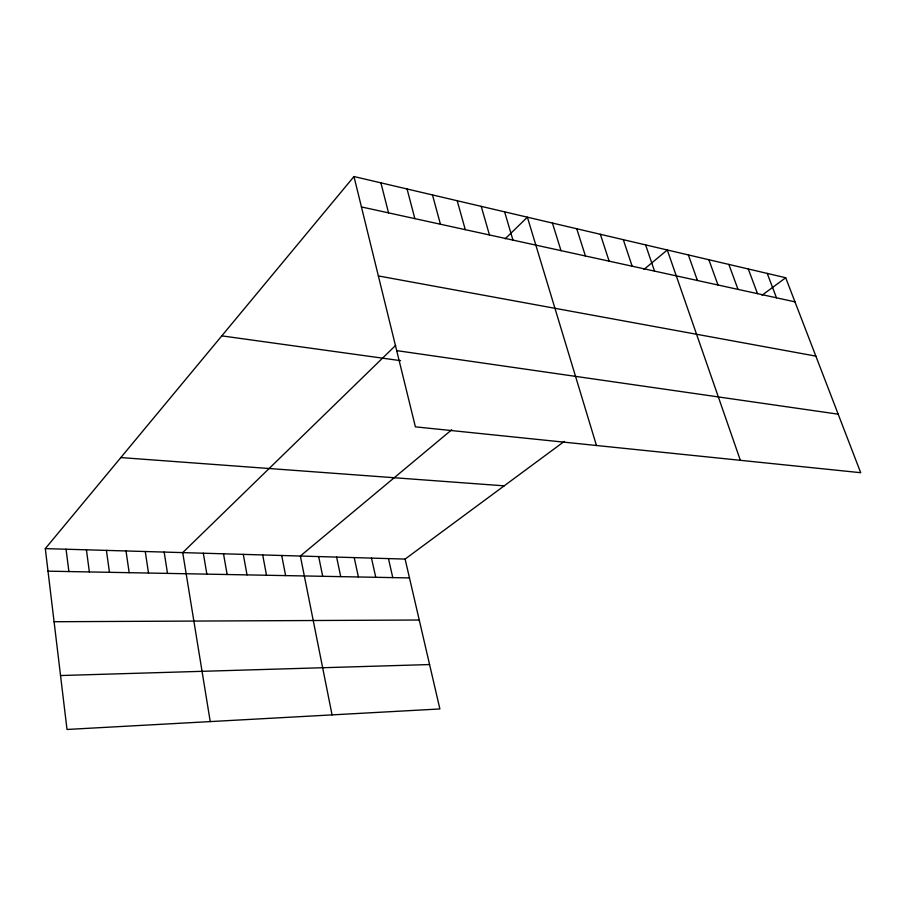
<?xml version="1.0" encoding="UTF-8"?>
<svg xmlns="http://www.w3.org/2000/svg" width="906" height="906" viewBox="0 0 906 906"><rect width="100%" height="100%" fill="white"/><g stroke="black" fill="none" stroke-linecap="round" stroke-linejoin="round"><path stroke-width="1.36" d="M564.302 441.403L405.107 559.081L439.886 708.956L67.01 729.466L45.3 548.617L353.974 176.534L785.695 277.746L860.7 472.705L415.401 426.851L353.974 176.534M395.65 345.39L182.718 552.615L210.237 721.595M505.174 238.81L527.383 217.191L596.454 445.492M451.754 429.761L300.362 556.035L332.06 714.891M643.985 269.422L667.28 249.988L740.361 460.316M762.048 295.231L785.695 277.746M60.532 675.536L429.58 664.551M54.077 621.731L419.252 620.021M48.007 571.165L409.478 577.926M45.3 548.617L405.107 559.081M120.826 457.575L504.189 485.843M221.789 335.866L400.565 360.667M396.692 350.622L838.186 414.178M378.368 275.934L815.853 356.126M361.426 206.93L794.97 301.857M767.235 273.419L776.476 297.814M748.299 268.98L757.495 293.657M728.854 264.427L738.016 289.388M708.877 259.739L717.994 285.005M688.367 254.926L697.416 280.498M645.604 244.903L654.528 271.109M623.305 239.682L632.15 266.205M600.372 234.303L609.126 261.166M576.748 228.765L585.423 255.979M552.434 223.057L561.007 250.634M504.619 211.857L512.966 240.113M481.233 206.364L489.455 234.96M457.202 200.736L465.288 229.671M432.479 194.937L440.441 224.235M407.066 188.98L414.857 218.629M380.905 182.842L388.538 212.865M388.459 558.606L392.774 577.609M371.494 558.107L375.752 577.292M354.212 557.609L358.402 576.975M336.602 557.088L340.724 576.635M318.663 556.567L322.706 576.307M281.721 555.491L285.617 575.604M262.695 554.936L266.511 575.253M243.295 554.381L247.021 574.891M223.51 553.804L227.146 574.517M203.318 553.215L206.862 574.132M164.156 552.071L167.508 573.396M145.266 551.528L148.516 573.045M126.013 550.961L129.173 572.683M106.41 550.395L109.456 572.309M86.421 549.806L89.366 571.935M66.059 549.217L68.89 571.55"/></g></svg>
